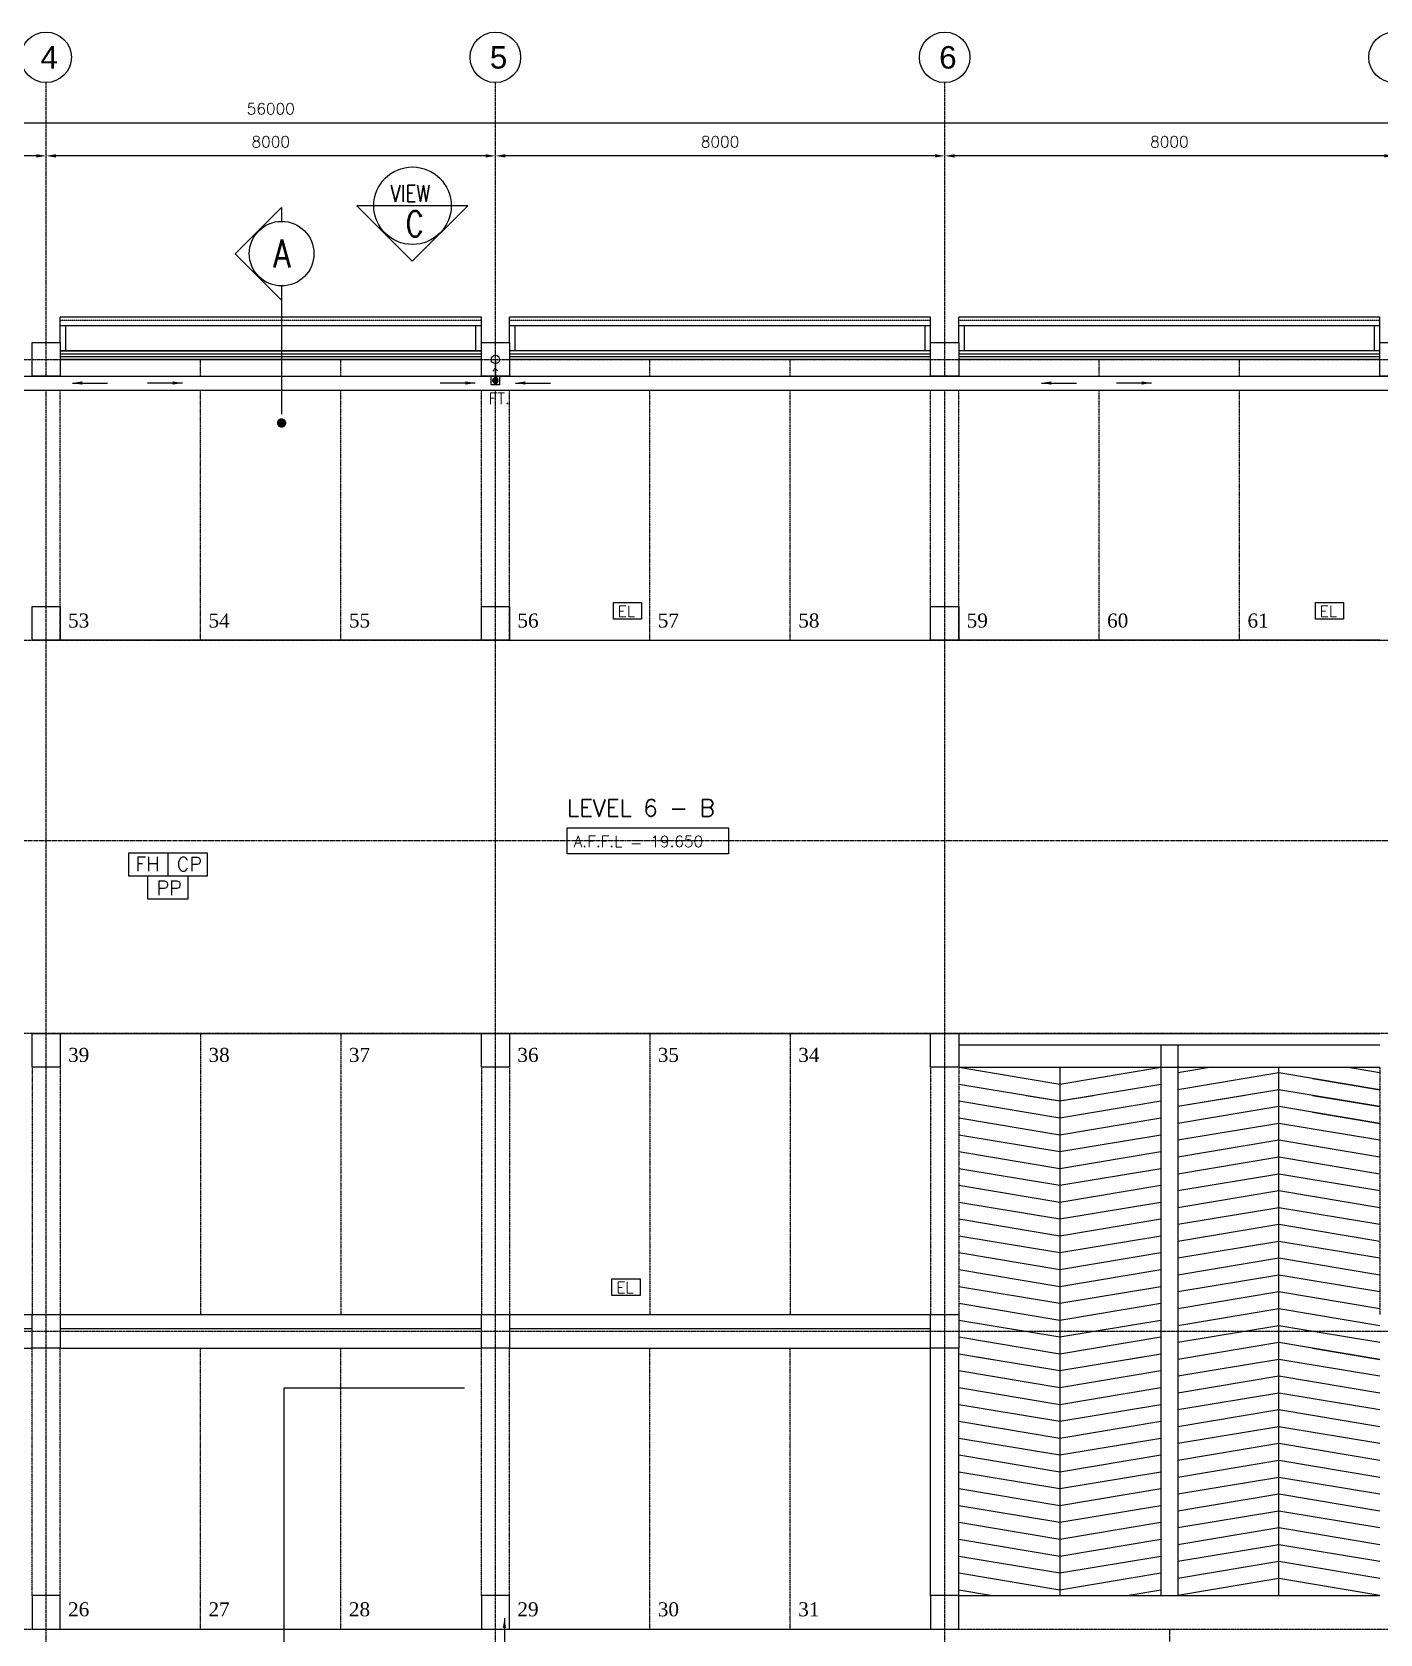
# Model space of a CAD drawing. Header units: millimetres. Extents: x -312260 to 194620, y -310600 to 21683.
# Drawn here: x -14659 to 9341, y -7307 to 21208 of the extents above; entities that cross this region are included whole.
import ezdxf
from ezdxf.enums import TextEntityAlignment as Align

# ---------------------------------------------------------------- set-up
doc = ezdxf.new("R2010")
doc.units = ezdxf.units.MM
doc.header["$LTSCALE"] = 5
doc.header["$MEASUREMENT"] = 0
doc.header["$PDMODE"] = 3
for name, pattern in [('CENTER', [2, 1.25, -0.25, 0.25, -0.25]), ('DASHDOT2', [0.5, 0.25, -0.125, 0, -0.125]), ('DASHEDX2', [1.5, 1, -0.5]), ('HIDDEN2', [0.1875, 0.125, -0.0625])]:
    doc.linetypes.add(name, pattern=pattern)
for name, color, linetype in [('beam_p', 1, 'Continuous'), ('col', 7, 'Continuous'), ('CP NUMBERING', 1, 'Continuous'), ('DIM', 7, 'Continuous'), ('DRAIN', 5, 'Continuous'), ('EL & K', 10, 'Continuous'), ('FIX', 5, 'Continuous'), ('GRID', 9, 'CENTER'), ('LEG-T', 7, 'Continuous'), ('LINE', 7, 'Continuous'), ('MV', 7, 'Continuous'), ('parap', 7, 'Continuous'), ('park L', 9, 'DASHEDX2'), ('RAIL', 1, 'Continuous'), ('RWDP', 1, 'Continuous'), ('T35', 2, 'Continuous'), ('TEXT', 7, 'Continuous'), ('wall', 2, 'Continuous')]:
    doc.layers.add(name, color=color, linetype=linetype)
doc.styles.add('CARPARK NO', font='TIMES.TTF', dxfattribs={"height": 200})
doc.styles.add('E', font='ROMANS.SHX', dxfattribs={"width": 0.9})
doc.styles.add('HELV', font='HELV.shx')
doc.styles.add('ROMS', font='romans.shx', dxfattribs={"width": 0.8, "height": 230})
doc.styles.add('S100', font='ROMANS.shx', dxfattribs={"height": 200})
doc.dimstyles.new('S100', dxfattribs={"dimscale": 0, "dimtxt": 150, "dimasz": 175, "dimexe": 150, "dimexo": 150, "dimgap": 150, "dimtad": 1, "dimdec": 0, "dimzin": 0, "dimdsep": 46, "dimtxsty": 'S100', "dimcen": 0, "dimdle": 100, "dimclrd": 5, "dimclre": 5, "dimclrt": 1, "dimaunit": 1, "dimadec": 0, "dimazin": 0, "dimtfac": 1, "dimtdec": 0, "dimtofl": 0, "dimtmove": 1, "dimatfit": 3, "dimfxl": 1, "dimtolj": 1, "dimtzin": 0, "dimarcsym": 0})

# ---------------------------------------------------------------- blocks, each defined once
blk = doc.blocks.new('*D18')
at = {"layer": 'DEFPOINTS', "color": 0}
for p in [(1591, 19004), (1591, 19004), (9591, 17546)]:
    blk.add_point(p, dxfattribs=at)
at = {"layer": 'DIM', "color": 5, "lineweight": -2}
for p, q in [((9591, 17696), (9591, 19154)), ((9416, 19004), (1766, 19004))]:
    blk.add_line(p, q, dxfattribs=at)
at = {"layer": 'DIM', "color": 5}
for points in [[(1766, 19033), (1766, 18974), (1591, 19004)], [(9416, 19033), (9416, 18974), (9591, 19004)]]:
    blk.add_solid(points, dxfattribs=at)
at = {"layer": 'DIM', "color": 1, "insert": (5591, 19254), "char_height": 200, "attachment_point": 5, "style": 'S100'}
blk.add_mtext('\\A1;8000', dxfattribs=at)
blk = doc.blocks.new('*D19')
at = {"layer": 'DEFPOINTS', "color": 0}
for p in [(-6409, 19004), (-6409, 19004), (1591, 19004)]:
    blk.add_point(p, dxfattribs=at)
at = {"layer": 'DIM', "color": 5, "lineweight": -2}
blk.add_line((1416, 19004), (-6234, 19004), dxfattribs=at)
at = {"layer": 'DIM', "color": 5}
for points in [[(-6234, 19033), (-6234, 18974), (-6409, 19004)], [(1416, 19033), (1416, 18974), (1591, 19004)]]:
    blk.add_solid(points, dxfattribs=at)
at = {"layer": 'DIM', "color": 1, "insert": (-2409, 19254), "char_height": 200, "attachment_point": 5, "style": 'S100'}
blk.add_mtext('\\A1;8000', dxfattribs=at)
blk = doc.blocks.new('*D20')
at = {"layer": 'DEFPOINTS', "color": 0}
for p in [(-14409, 19004), (-14409, 19004), (-6409, 19004)]:
    blk.add_point(p, dxfattribs=at)
at = {"layer": 'DIM', "color": 5, "lineweight": -2}
blk.add_line((-6584, 19004), (-14234, 19004), dxfattribs=at)
at = {"layer": 'DIM', "color": 5}
for points in [[(-14234, 19033), (-14234, 18974), (-14409, 19004)], [(-6584, 19033), (-6584, 18974), (-6409, 19004)]]:
    blk.add_solid(points, dxfattribs=at)
at = {"layer": 'DIM', "color": 1, "insert": (-10409, 19254), "char_height": 200, "attachment_point": 5, "style": 'S100'}
blk.add_mtext('\\A1;8000', dxfattribs=at)
blk = doc.blocks.new('*D21')
at = {"layer": 'DEFPOINTS', "color": 0}
for p in [(-22409, 19004), (-22409, 19004), (-14409, 19004)]:
    blk.add_point(p, dxfattribs=at)
at = {"layer": 'DIM', "color": 5, "lineweight": -2}
blk.add_line((-14584, 19004), (-22234, 19004), dxfattribs=at)
at = {"layer": 'DIM', "color": 5}
for points in [[(-22234, 19033), (-22234, 18974), (-22409, 19004)], [(-14584, 19033), (-14584, 18974), (-14409, 19004)]]:
    blk.add_solid(points, dxfattribs=at)
at = {"layer": 'DIM', "color": 1, "insert": (-18409, 19254), "char_height": 200, "attachment_point": 5, "style": 'S100'}
blk.add_mtext('\\A1;8000', dxfattribs=at)
blk = doc.blocks.new('*D24')
at = {"layer": 'DEFPOINTS', "color": 0}
for p in [(17591, 19592), (-38409, 17225), (17591, 17225)]:
    blk.add_point(p, dxfattribs=at)
at = {"layer": 'DIM', "color": 5, "lineweight": -2}
for p, q in [((-38409, 17375), (-38409, 19742)), ((17591, 17375), (17591, 19742)), ((-38234, 19592), (17416, 19592))]:
    blk.add_line(p, q, dxfattribs=at)
at = {"layer": 'DIM', "color": 5}
for points in [[(-38234, 19621), (-38234, 19562), (-38409, 19592)], [(17416, 19621), (17416, 19562), (17591, 19592)]]:
    blk.add_solid(points, dxfattribs=at)
at = {"layer": 'DIM', "color": 1, "insert": (-10409, 19842), "char_height": 200, "attachment_point": 5, "style": 'S100'}
blk.add_mtext('\\A1;56000', dxfattribs=at)
blk = doc.blocks.new('FT')
at = {"layer": 'FIX', "color": 6, "linetype": 'Continuous'}
for p, q in [((-102916, 3485), (-102974, 3542)), ((-102947, 3489), (-102969, 3511)), ((-102897, 3492), (-102966, 3561)), ((-102883, 3505), (-102953, 3575)), ((-102875, 3524), (-102934, 3583)), ((-102878, 3553), (-102905, 3580))]:
    blk.add_line(p, q, dxfattribs=at)
blk.add_lwpolyline([(-102849, 3609), (-102999, 3609), (-102999, 3459), (-102849, 3459)], close=True, dxfattribs=at)
blk.add_circle((-102924, 3534), 50, dxfattribs=at)

msp = doc.modelspace()

# ---------------------------------------------------------------- linework, layer by layer
at = {"color": 3}
for p, q in [((-10215.7, 18085.4), (-11040.3, 17260.8)), ((-10215.7, 18085.4), (-10215.7, 17838.4)), ((-10215.7, 16436.3), (-11040.3, 17260.8)), ((-10215.7, 16688.4), (-10215.7, 16436.3)), ((-10215.7, 16436.3), (-10215.7, 14407))]:
    msp.add_line(p, q, dxfattribs=at)
for p, q in [((-7195.1, 18116.1), (-8575.1, 18116.1)), ((-12239.1, 6595.7), (-12239.1, 6185.1)), ((-11882.9, 6185.1), (-11882.9, 5774.4))]:
    msp.add_line(p, q)
at = {"color": 8}
for p, q in [((1840.6, 2780.7), (3640.6, 2480.7)), ((3640.6, 2480.7), (5440.6, 2780.7)), ((3640.6, 2780.7), (3640.6, -1519.3)), ((3640.6, 2780.7), (3640.6, -1219.3)), ((3640.6, 2480.7), (4240.6, 2580.7)), ((3640.6, 2580.7), (3640.6, -1819.3)), ((6340.6, 2780.7), (5740.6, 2680.7)), ((7540.6, 2680.7), (5740.6, 2380.7)), ((6940.6, 2580.7), (5740.6, 2380.7)), ((7540.6, -1519.3), (7540.6, 2780.7)), ((7540.6, -1219.3), (7540.6, 2780.7)), ((9340.6, 2380.7), (7540.6, 2680.7)), ((7540.6, -1819.3), (7540.6, 2580.7)), ((8140.6, 2580.7), (9340.6, 2380.7)), ((9340.6, 2680.7), (8740.6, 2780.7)), ((1840.6, 2480.7), (3640.6, 2180.7)), ((3640.6, 2180.7), (5440.6, 2480.7)), ((7540.6, 2380.7), (5740.6, 2080.7)), ((9340.6, 2080.7), (7540.6, 2380.7)), ((1840.6, 2180.7), (3640.6, 1880.7)), ((3040.6, 2280.7), (3640.6, 2180.7)), ((3040.6, 2280.7), (3640.6, 2180.7)), ((3640.6, 2180.7), (4240.6, 2280.7)), ((3640.6, 2280.7), (3640.6, -2119.3)), ((3640.6, 2180.7), (4240.6, 2280.7)), ((3640.6, 2280.7), (3640.6, -2119.3)), ((3640.6, 1880.7), (5440.6, 2180.7)), ((6940.6, 2280.7), (5740.6, 2080.7)), ((6940.6, 2280.7), (5740.6, 2080.7)), ((7540.6, 2080.7), (5740.6, 1780.7)), ((7540.6, -2119.3), (7540.6, 2280.7)), ((7540.6, -2119.3), (7540.6, 2280.7)), ((9340.6, 1780.7), (7540.6, 2080.7)), ((8140.6, 2280.7), (9340.6, 2080.7)), ((8140.6, 2280.7), (9340.6, 2080.7)), ((1840.6, 1880.7), (3640.6, 1580.7)), ((3040.6, 1980.7), (3640.6, 1880.7)), ((3640.6, 1880.7), (4240.6, 1980.7)), ((3640.6, 1980.7), (3640.6, -2419.3)), ((3640.6, 1580.7), (5440.6, 1880.7)), ((3640.6, 1580.7), (5440.6, 1880.7)), ((6940.6, 1980.7), (5740.6, 1780.7)), ((7540.6, 1780.7), (5740.6, 1480.7)), ((7540.6, 1780.7), (5740.6, 1480.7)), ((7540.6, -2419.3), (7540.6, 1980.7)), ((9340.6, 1480.7), (7540.6, 1780.7)), ((9340.6, 1480.7), (7540.6, 1780.7)), ((8140.6, 1980.7), (9340.6, 1780.7)), ((1840.6, 1580.7), (3640.6, 1280.7)), ((3640.6, 1280.7), (5440.6, 1580.7)), ((7540.6, 1480.7), (5740.6, 1180.7)), ((9340.6, 1180.7), (7540.6, 1480.7)), ((1840.6, 1280.7), (3640.6, 980.7)), ((3640.6, 980.7), (5440.6, 1280.7)), ((7540.6, 1180.7), (5740.6, 880.7)), ((9340.6, 880.7), (7540.6, 1180.7)), ((1840.6, 980.7), (3640.6, 680.7)), ((3640.6, 680.7), (5440.6, 980.7)), ((7540.6, 880.7), (5740.6, 580.7)), ((9340.6, 580.7), (7540.6, 880.7)), ((1840.6, 680.7), (3640.6, 380.7)), ((3640.6, 380.7), (5440.6, 680.7)), ((7540.6, 580.7), (5740.6, 280.7)), ((9340.6, 280.7), (7540.6, 580.7)), ((1840.6, 380.7), (3640.6, 80.7)), ((3640.6, 80.7), (5440.6, 380.7)), ((1840.6, 80.7), (3640.6, -219.3)), ((3640.6, -219.3), (5440.6, 80.7)), ((7540.6, 280.7), (5740.6, -19.3)), ((9340.6, -19.3), (7540.6, 280.7)), ((1840.6, -219.3), (3640.6, -519.3)), ((3640.6, -519.3), (5440.6, -219.3)), ((7540.6, -19.3), (5740.6, -319.3)), ((9340.6, -319.3), (7540.6, -19.3)), ((1840.6, -519.3), (3640.6, -819.3)), ((3640.6, -819.3), (5440.6, -519.3)), ((7540.6, -319.3), (5740.6, -619.3)), ((9340.6, -619.3), (7540.6, -319.3)), ((1840.6, -819.3), (3640.6, -1119.3)), ((3640.6, -1119.3), (5440.6, -819.3)), ((7540.6, -619.3), (5740.6, -919.3)), ((9340.6, -919.3), (7540.6, -619.3)), ((1840.6, -1119.3), (3640.6, -1419.3)), ((3640.6, -1419.3), (5440.6, -1119.3)), ((7540.6, -919.3), (5740.6, -1219.3)), ((9340.6, -1219.3), (7540.6, -919.3)), ((1840.6, -1419.3), (3640.6, -1719.3)), ((3640.6, -1719.3), (5440.6, -1419.3)), ((7540.6, -1219.3), (5740.6, -1519.3)), ((9340.6, -1519.3), (7540.6, -1219.3)), ((7540.6, -1519.3), (5740.6, -1819.3)), ((9340.6, -1819.3), (7540.6, -1519.3)), ((1840.6, -1719.3), (3640.6, -2019.3)), ((3640.6, -2019.3), (5440.6, -1719.3)), ((7540.6, -1819.3), (5740.6, -2119.3)), ((9340.6, -2119.3), (7540.6, -1819.3)), ((1840.6, -2019.3), (3640.6, -2319.3)), ((3040.6, -2219.3), (3640.6, -2319.3)), ((3640.6, -2319.3), (5440.6, -2019.3)), ((3640.6, -2319.3), (4240.6, -2219.3)), ((3640.6, -2219.3), (3640.6, -6619.3)), ((7540.6, -2119.3), (5740.6, -2419.3)), ((6940.6, -2219.3), (5740.6, -2419.3)), ((9340.6, -2419.3), (7540.6, -2119.3)), ((7540.6, -6619.3), (7540.6, -2219.3)), ((8140.6, -2219.3), (9340.6, -2419.3)), ((1840.6, -2319.3), (3640.6, -2619.3)), ((1840.6, -2319.3), (2440.6, -2419.3)), ((3640.6, -2619.3), (5440.6, -2319.3)), ((4840.6, -2419.3), (5440.6, -2319.3)), ((7540.6, -2419.3), (5740.6, -2719.3)), ((9340.6, -2719.3), (7540.6, -2419.3)), ((1840.6, -2619.3), (3640.6, -2919.3)), ((3640.6, -2919.3), (5440.6, -2619.3)), ((7540.6, -2719.3), (5740.6, -3019.3)), ((9340.6, -3019.3), (7540.6, -2719.3)), ((1840.6, -2919.3), (3640.6, -3219.3)), ((3640.6, -3219.3), (5440.6, -2919.3)), ((7540.6, -3019.3), (5740.6, -3319.3)), ((9340.6, -3319.3), (7540.6, -3019.3)), ((1840.6, -3219.3), (3640.6, -3519.3)), ((3640.6, -3519.3), (5440.6, -3219.3)), ((7540.6, -3319.3), (5740.6, -3619.3)), ((9340.6, -3619.3), (7540.6, -3319.3)), ((1840.6, -3519.3), (3640.6, -3819.3)), ((3640.6, -3819.3), (5440.6, -3519.3)), ((7540.6, -3619.3), (5740.6, -3919.3)), ((9340.6, -3919.3), (7540.6, -3619.3)), ((1840.6, -3819.3), (3640.6, -4119.3)), ((3640.6, -4119.3), (5440.6, -3819.3)), ((7540.6, -3919.3), (5740.6, -4219.3)), ((9340.6, -4219.3), (7540.6, -3919.3)), ((1840.6, -4119.3), (3640.6, -4419.3)), ((3640.6, -4419.3), (5440.6, -4119.3)), ((7540.6, -4219.3), (5740.6, -4519.3)), ((9340.6, -4519.3), (7540.6, -4219.3)), ((1840.6, -4419.3), (3640.6, -4719.3)), ((3640.6, -4719.3), (5440.6, -4419.3)), ((7540.6, -4519.3), (5740.6, -4819.3)), ((9340.6, -4819.3), (7540.6, -4519.3)), ((1840.6, -4719.3), (3640.6, -5019.3)), ((3640.6, -5019.3), (5440.6, -4719.3)), ((7540.6, -4819.3), (5740.6, -5119.3)), ((9340.6, -5119.3), (7540.6, -4819.3)), ((1840.6, -5019.3), (3640.6, -5319.3)), ((3640.6, -5319.3), (5440.6, -5019.3)), ((7540.6, -5119.3), (5740.6, -5419.3)), ((9340.6, -5419.3), (7540.6, -5119.3)), ((1840.6, -5319.3), (3640.6, -5619.3)), ((3640.6, -5619.3), (5440.6, -5319.3)), ((1840.6, -5619.3), (3640.6, -5919.3)), ((3640.6, -5919.3), (5440.6, -5619.3)), ((7540.6, -5419.3), (5740.6, -5719.3)), ((9340.6, -5719.3), (7540.6, -5419.3)), ((1840.6, -5919.3), (3640.6, -6219.3)), ((3640.6, -6219.3), (5440.6, -5919.3)), ((7540.6, -5719.3), (5740.6, -6019.3)), ((9340.6, -6019.3), (7540.6, -5719.3)), ((1840.6, -6219.3), (3640.6, -6519.3)), ((3640.6, -6519.3), (5440.6, -6219.3)), ((7540.6, -6019.3), (5740.6, -6319.3)), ((9340.6, -6319.3), (7540.6, -6019.3)), ((1840.6, -6519.3), (2440.6, -6619.3)), ((4840.6, -6619.3), (5440.6, -6519.3)), ((7540.6, -6319.3), (5740.6, -6619.3)), ((9340.6, -6619.3), (7540.6, -6319.3)), ((7540.6, -6619.3), (7540.6, -6619.3)), ((7540.6, -6619.3), (7540.6, -6619.3))]:
    msp.add_line(p, q, dxfattribs=at)
at = {"color": 3, "const_width": 83.6}
msp.add_lwpolyline([(-10257.5, 14249, 1), (-10173.9, 14249, 1)], format="xyb", close=True, dxfattribs=at)
at = {"color": 1}
msp.add_lwpolyline([(-5132.9, 7044.6), (-2257.1, 7044.6), (-2257.1, 6582.6), (-5132.9, 6582.6)], close=True, dxfattribs=at)
at = {"color": 3}
msp.add_lwpolyline([(-6959.2, -2933.3), (-10178.4, -2933.3), (-10178.4, -11103.6), (-13574.4, -11103.6)], dxfattribs=at)
for centre, radius in [((-7885.1, 18116.1), 690), ((-10215.7, 17263.4), 575)]:
    msp.add_circle(centre, radius, dxfattribs=at)
at = {"layer": 'beam_p', "ltscale": 2}
for p, q in [((-6659.4, 16130.7), (-14159.4, 16130.7)), ((-14159.4, 15680.7), (-14159.4, 16130.7)), ((-6659.4, 15980.7), (-14159.4, 15980.7)), ((-14059.4, 15530.7), (-14059.4, 15980.7)), ((-6759.4, 15530.7), (-6759.4, 15980.7)), ((-6659.4, 15680.7), (-6659.4, 16130.7)), ((1340.6, 16130.7), (-6159.4, 16130.7)), ((-6159.4, 15680.7), (-6159.4, 16130.7)), ((1340.6, 15980.7), (-6159.4, 15980.7)), ((-6059.4, 15530.7), (-6059.4, 15980.7)), ((1240.6, 15530.7), (1240.6, 15980.7)), ((1340.6, 15680.7), (1340.6, 16130.7)), ((9340.6, 16130.7), (1840.6, 16130.7)), ((1840.6, 15680.7), (1840.6, 16130.7)), ((9340.6, 15980.7), (1840.6, 15980.7)), ((1940.6, 15530.7), (1940.6, 15980.7)), ((9240.6, 15530.7), (9240.6, 15980.7)), ((9340.6, 15680.7), (9340.6, 16130.7)), ((1840.6, 3380.7), (9340.6, 3380.7)), ((1840.6, 3180.7), (9340.6, 3180.7)), ((1840.6, 2780.7), (9340.6, 2780.7)), ((-22159.4, -1619.3), (-14659.4, -1619.3)), ((-14159.4, -1619.3), (-6659.4, -1619.3)), ((-6159.4, -1619.3), (1340.6, -1619.3)), ((-22159.4, -1869.3), (-14659.4, -1869.3)), ((-14159.4, -1869.3), (-6659.4, -1869.3)), ((-6159.4, -1869.3), (1340.6, -1869.3)), ((-22159.4, -2219.3), (-14659.4, -2219.3)), ((-14159.4, -2219.3), (-6659.4, -2219.3)), ((-6159.4, -2219.3), (1340.6, -2219.3))]:
    msp.add_line(p, q, dxfattribs=at)
at = {"layer": 'beam_p', "color": 5, "linetype": 'HIDDEN2', "ltscale": 2}
for p, q in [((-14159.4, 16080.7), (-6659.4, 16080.7)), ((-6159.4, 16080.7), (1340.6, 16080.7)), ((1840.6, 16080.7), (9340.6, 16080.7))]:
    msp.add_line(p, q, dxfattribs=at)
at = {"layer": 'col', "color": 3}
for points in [[(-14159.4, 15080.7), (-14659.4, 15080.7), (-14659.4, 15680.7), (-14159.4, 15680.7)], [(-6159.4, 15080.7), (-6659.4, 15080.7), (-6659.4, 15680.7), (-6159.4, 15680.7)], [(-6159.4, 15080.7), (-6659.4, 15080.7), (-6659.4, 15680.7), (-6159.4, 15680.7)], [(1840.6, 15080.7), (1340.6, 15080.7), (1340.6, 15680.7), (1840.6, 15680.7)], [(9840.6, 15080.7), (9340.6, 15080.7), (9340.6, 15680.7), (9840.6, 15680.7)], [(-14159.4, 10380.7), (-14659.4, 10380.7), (-14659.4, 10980.7), (-14159.4, 10980.7)], [(-6159.4, 10380.7), (-6659.4, 10380.7), (-6659.4, 10980.7), (-6159.4, 10980.7)], [(1840.6, 10380.7), (1340.6, 10380.7), (1340.6, 10980.7), (1840.6, 10980.7)], [(-14159.4, 2780.7), (-14659.4, 2780.7), (-14659.4, 3380.7), (-14159.4, 3380.7)], [(-14159.4, 2780.7), (-14659.4, 2780.7), (-14659.4, 3380.7), (-14159.4, 3380.7)], [(-6159.4, 2780.7), (-6659.4, 2780.7), (-6659.4, 3380.7), (-6159.4, 3380.7)], [(-6159.4, 2780.7), (-6659.4, 2780.7), (-6659.4, 3380.7), (-6159.4, 3380.7)], [(1840.6, 2780.7), (1340.6, 2780.7), (1340.6, 3380.7), (1840.6, 3380.7)], [(1840.6, 2780.7), (1340.6, 2780.7), (1340.6, 3380.7), (1840.6, 3380.7)], [(-14159.4, -2219.3), (-14659.4, -2219.3), (-14659.4, -1619.3), (-14159.4, -1619.3)], [(-6159.4, -2219.3), (-6659.4, -2219.3), (-6659.4, -1619.3), (-6159.4, -1619.3)], [(1840.6, -2219.3), (1340.6, -2219.3), (1340.6, -1619.3), (1840.6, -1619.3)], [(-14159.4, -6619.3), (-14659.4, -6619.3), (-14659.4, -7219.3), (-14159.4, -7219.3)], [(-14159.4, -6619.3), (-14659.4, -6619.3), (-14659.4, -7219.3), (-14159.4, -7219.3)], [(-6159.4, -6619.3), (-6659.4, -6619.3), (-6659.4, -7219.3), (-6159.4, -7219.3)], [(-6159.4, -6619.3), (-6659.4, -6619.3), (-6659.4, -7219.3), (-6159.4, -7219.3)], [(1840.6, -6619.3), (1340.6, -6619.3), (1340.6, -7219.3), (1840.6, -7219.3)], [(1840.6, -6619.3), (1340.6, -6619.3), (1340.6, -7219.3), (1840.6, -7219.3)]]:
    msp.add_lwpolyline(points, close=True, dxfattribs=at)
at = {"layer": 'DRAIN'}
for p, q in [((-37859.4, 15080.7), (17040.6, 15080.7)), ((-37859.4, 14830.7), (17040.6, 14830.7))]:
    msp.add_line(p, q, dxfattribs=at)
at = {"layer": 'EL & K', "color": 10}
for points in [[(-4307.8, 11054.3), (-3807.8, 11054.3), (-3807.8, 10754.3), (-4307.8, 10754.3)], [(8192.2, 11054.3), (8692.2, 11054.3), (8692.2, 10754.3), (8192.2, 10754.3)], [(-4333.7, -984.2), (-3833.7, -984.2), (-3833.7, -1284.2), (-4333.7, -1284.2)]]:
    msp.add_lwpolyline(points, close=True, dxfattribs=at)
at = {"layer": 'GRID', "linetype": 'CENTER', "ltscale": 2}
for p, q in [((-14409.4, 15080.7), (-14409.4, 20308)), ((-6409.4, 15080.7), (-6409.4, 20308)), ((1590.6, 15080.7), (1590.6, 20308)), ((-45970.9, 15380.7), (23219.1, 15380.7)), ((-14409.4, -21553.2), (-14409.4, 14830.7)), ((-6409.4, -21553.2), (-6409.4, 14830.7)), ((1590.6, -21553.2), (1590.6, 14830.7)), ((-45970.9, 10380.7), (23219.1, 10380.7)), ((25152.1, 3380.7), (-45970.9, 3380.7)), ((-45970.9, -1919.3), (22911, -1919.3)), ((-45970.9, -7219.3), (23219.1, -7219.3))]:
    msp.add_line(p, q, dxfattribs=at)
at = {"layer": 'GRID', "color": 7, "linetype": 'ByBlock'}
for centre in [(-14409.4, 20758), (-6409.4, 20758), (1590.6, 20758), (9590.6, 20758)]:
    msp.add_circle(centre, 450, dxfattribs=at)
at = {"layer": 'LEG-T'}
for p, q in [((-12936.3, 6595.7), (-11542, 6595.7)), ((-12936.3, 6185.1), (-12936.3, 6595.7)), ((-11542, 6595.7), (-11542, 6185.1)), ((-11542, 6185.1), (-12936.3, 6185.1)), ((-12595.4, 5774.4), (-12595.4, 6185.1)), ((-11882.9, 5774.4), (-12595.4, 5774.4))]:
    msp.add_line(p, q, dxfattribs=at)
at = {"layer": 'LINE'}
msp.add_line((1840.6, -6619.3), (9340.6, -6619.3), dxfattribs=at)
at = {"layer": 'parap', "color": 0, "ltscale": 2}
for p, q in [((-6659.4, 15530.7), (-14159.4, 15530.7)), ((-14159.4, 15530.7), (-6659.4, 15530.7)), ((1340.6, 15530.7), (-6159.4, 15530.7)), ((9340.6, 15530.7), (1840.6, 15530.7)), ((-6659.4, 15380.7), (-14159.4, 15380.7)), ((-14159.4, 15380.7), (-6659.4, 15380.7)), ((1340.6, 15380.7), (-6159.4, 15380.7)), ((9340.6, 15380.7), (1840.6, 15380.7)), ((5440.6, 3180.7), (5440.6, -1219.3)), ((5740.6, 3180.7), (5740.6, -1219.3)), ((5440.6, 2880.7), (5440.6, -1519.3)), ((5440.6, 2880.7), (5440.6, -1519.3)), ((5740.6, 2880.7), (5740.6, -1519.3)), ((5740.6, 2880.7), (5740.6, -1519.3)), ((5440.6, 2580.7), (5440.6, -1819.3)), ((5740.6, 2580.7), (5740.6, -1819.3)), ((5440.6, 2280.7), (5440.6, -2119.3)), ((5440.6, 2280.7), (5440.6, -2119.3)), ((5740.6, 2280.7), (5740.6, -2119.3)), ((5740.6, 2280.7), (5740.6, -2119.3)), ((5440.6, 1980.7), (5440.6, -2419.3)), ((5740.6, 1980.7), (5740.6, -2419.3)), ((1340.6, -6619.3), (1340.6, -2219.3)), ((1840.6, -6619.3), (1840.6, -2219.3)), ((1840.6, -6619.3), (1840.6, -2219.3)), ((5440.6, -2219.3), (5440.6, -6619.3)), ((5740.6, -2219.3), (5740.6, -6619.3))]:
    msp.add_line(p, q, dxfattribs=at)
at = {"layer": 'park L'}
for p, q in [((-11659.4, 15080.7), (-11659.4, 15380.7)), ((-9159.4, 15080.7), (-9159.4, 15380.7)), ((-3659.4, 15080.7), (-3659.4, 15380.7)), ((-1159.4, 15080.7), (-1159.4, 15380.7)), ((4340.6, 15080.7), (4340.6, 15380.7)), ((6840.6, 15080.7), (6840.6, 15380.7)), ((-14159.4, 10380.7), (-14159.4, 14830.7)), ((-14159.4, 10980.7), (-14159.4, 14830.7)), ((-11659.4, 10380.7), (-11659.4, 14830.7)), ((-9159.4, 10380.7), (-9159.4, 14830.7)), ((-6659.4, 10380.7), (-6659.4, 14830.7)), ((-6659.4, 10980.7), (-6659.4, 14830.7)), ((-6159.4, 10380.7), (-6159.4, 14830.7)), ((-6159.4, 10980.7), (-6159.4, 14830.7)), ((-3659.4, 10380.7), (-3659.4, 14830.7)), ((-1159.4, 10380.7), (-1159.4, 14830.7)), ((1340.6, 10380.7), (1340.6, 14830.7)), ((1340.6, 10980.7), (1340.6, 14830.7)), ((1840.6, 10380.7), (1840.6, 14830.7)), ((1840.6, 10980.7), (1840.6, 14830.7)), ((4340.6, 10380.7), (4340.6, 14830.7)), ((6840.6, 10380.7), (6840.6, 14830.7)), ((-11659.4, 3380.7), (-11659.4, -1619.3)), ((-9159.4, 3380.7), (-9159.4, -1619.3)), ((-3659.4, 3380.7), (-3659.4, -1619.3)), ((-1159.4, 3380.7), (-1159.4, -1619.3)), ((-14659.4, 2780.7), (-14659.4, -1619.3)), ((-14159.4, 2780.7), (-14159.4, -1619.3)), ((-6659.4, 2780.7), (-6659.4, -1619.3)), ((-6659.4, 2780.7), (-6659.4, -1619.3)), ((-6159.4, 2780.7), (-6159.4, -1619.3)), ((1340.6, 2780.7), (1340.6, -1619.3)), ((1840.6, 2780.7), (1840.6, -1619.3)), ((9340.6, 2780.7), (9340.6, -1619.3)), ((-14659.4, -6619.3), (-14659.4, -2219.3)), ((-14159.4, -6619.3), (-14159.4, -2219.3)), ((-11659.4, -7219.3), (-11659.4, -2219.3)), ((-9159.4, -7219.3), (-9159.4, -2219.3)), ((-6659.4, -6619.3), (-6659.4, -2219.3)), ((-6659.4, -6619.3), (-6659.4, -2219.3)), ((-6159.4, -6619.3), (-6159.4, -2219.3)), ((-3659.4, -7219.3), (-3659.4, -2219.3)), ((-1159.4, -7219.3), (-1159.4, -2219.3))]:
    msp.add_line(p, q, dxfattribs=at)
at = {"layer": 'park L', "color": 8, "ltscale": 2}
for p, q in [((-6659.4, 10380.7), (-14159.4, 10380.7)), ((-6159.4, 10380.7), (1340.6, 10380.7)), ((9340.6, 10380.7), (1840.6, 10380.7)), ((-14159.4, 3380.7), (-6659.4, 3380.7)), ((-6159.4, 3380.7), (1340.6, 3380.7)), ((1840.6, 3380.7), (9340.6, 3380.7)), ((-14159.4, -7219.3), (-6659.4, -7219.3)), ((-6159.4, -7219.3), (1340.6, -7219.3))]:
    msp.add_line(p, q, dxfattribs=at)
at = {"layer": 'RAIL', "color": 5, "ltscale": 1000}
for p, q in [((-14159.4, 15480.7), (-6659.4, 15480.7)), ((-14159.4, 15430.7), (-6659.4, 15430.7)), ((-6159.4, 15480.7), (1340.6, 15480.7)), ((-6159.4, 15430.7), (1340.6, 15430.7)), ((1840.6, 15480.7), (9340.6, 15480.7)), ((1840.6, 15430.7), (9340.6, 15430.7))]:
    msp.add_line(p, q, dxfattribs=at)
at = {"layer": 'RWDP', "color": 2, "linetype": 'DASHDOT2'}
for points in [[(-6448.1, 15173.3), (-6409.4, 15226.1), (-6372.5, 15175.1)], [(-6409.4, 15380.7), (-6409.4, 15005.7)]]:
    msp.add_lwpolyline(points, dxfattribs=at)
at = {"layer": 'RWDP'}
msp.add_circle((-6409.4, 15380.7), 75, dxfattribs=at)
at = {"layer": 'T35', "color": 3}
for p, q in [((-8877.7, 18116.1), (-7888.2, 17126.6)), ((-8575.1, 18116.1), (-8877.7, 18116.1)), ((-6898.7, 18116.1), (-7888.2, 17126.6)), ((-6898.7, 18116.1), (-7195.1, 18116.1))]:
    msp.add_line(p, q, dxfattribs=at)
at = {"layer": 'wall', "linetype": 'DASHEDX2', "ltscale": 3}
for points in [[(12384.9, 6811.6), (-23409.4, 6811.6, 0.4142136), (-26409.4, 3811.6), (-26409.4, 2780.7)], [(5590.6, -7219.3), (5590.6, -7650.1, -0.4142136), (2590.6, -10650.1), (-23409.4, -10650.1, -0.4142136), (-26409.4, -7650.1), (-26409.4, -6619.3)]]:
    msp.add_lwpolyline(points, format="xyb", dxfattribs=at)

# ---------------------------------------------------------------- block references
at = {"layer": 'wall', "xscale": -1, "rotation": 180}
msp.add_blockref('FT', (96514.9, 18539.7), dxfattribs=at)

# ---------------------------------------------------------------- texts
at = {"color": 1, "style": 'S100'}
msp.add_text('FT.', height=200, rotation=0, dxfattribs=at).set_placement((-6531.3, 14585.8))
at = {"color": 3, "style": 'S100'}
msp.add_text('LEVEL 6 - B', height=300, rotation=0, dxfattribs=at).set_placement((-5137.2, 7246.9))
at = {"color": 2, "style": 'S100'}
msp.add_text('A.F.F.L = 19.650', height=200, rotation=0, dxfattribs=at).set_placement((-5015.3, 6700.7))
at = {"layer": 'CP NUMBERING', "style": 'CARPARK NO'}
for s, p in [('53', (-14017.7, 10607.4)), ('54', (-11517.7, 10607.4)), ('55', (-9017.7, 10607.4)), ('56', (-6017.7, 10607.4)), ('57', (-3517.7, 10607.4)), ('58', (-1017.7, 10607.4)), ('59', (1982.3, 10607.4)), ('60', (4482.3, 10607.4)), ('61', (6982.3, 10607.4)), ('39', (-14017.7, 2876.1)), ('38', (-11517.7, 2876.1)), ('37', (-9017.7, 2876.1)), ('36', (-6017.7, 2876.1)), ('35', (-3517.7, 2876.1)), ('34', (-1017.7, 2876.1)), ('26', (-14017.7, -6992.6)), ('27', (-11517.7, -6992.6)), ('28', (-9017.7, -6992.6)), ('29', (-6017.7, -6992.6)), ('30', (-3517.7, -6992.6)), ('31', (-1017.7, -6992.6))]:
    msp.add_text(s, height=250, dxfattribs=at).set_placement(p)
at = {"layer": 'EL & K', "color": 10, "style": 'ROMS'}
for p in [(-4232, 10796.9), (8268, 10796.9), (-4257.8, -1241.6)]:
    msp.add_text('EL', height=200, dxfattribs=at).set_placement(p)
at = {"layer": 'GRID', "color": 3, "linetype": 'ByBlock', "style": 'HELV'}
for s, p in [('4', (-14508, 20557.7)), ('5', (-6508, 20557.7)), ('6', (1492, 20557.7))]:
    msp.add_text(s, height=400, dxfattribs=at).set_placement(p)
at = {"layer": 'LEG-T', "color": 2, "ltscale": 10, "style": 'S100'}
for s, p in [('FH', (-12604.3, 6399.1, 1943.7)), ('CP', (-11857.4, 6393.4, 1943.7)), ('PP', (-12217.7, 5971.4, 1943.7))]:
    msp.add_text(s, height=250, dxfattribs=at).set_placement(p, align=Align.MIDDLE)
at = {"layer": 'TEXT', "color": 2, "style": 'E', "width": 0.8}
for s, height, p in [('VIEW', 300, (-8277.6, 18183.3)), ('C', 450, (-8008.2, 17569.8))]:
    msp.add_text(s, height=height, dxfattribs=at).set_placement(p)
at = {"layer": 'TEXT', "color": 4, "style": 'E', "width": 0.8}
msp.add_text('A', height=500, dxfattribs=at).set_placement((-10366.3, 17016.4))

# ---------------------------------------------------------------- dimensions: what is measured, and where the dimension line sits
at = {"layer": 'DIM'}
dim = msp.add_aligned_dim(p1=(-38409.4, 17224.5), p2=(17590.6, 17224.5), distance=2367, dimstyle='S100', override={"dimscale": 1}, dxfattribs=at)
dim.commit()
dim.dimension.update_dxf_attribs({"geometry": '*D24', "text_midpoint": (-10409.4, 19841.5)})
for base, p1, p2, picture, middle in [((-22409.4, 19003.5), (-14409.4, 19003.5), (-22409.4, 19003.5), '*D21', (-18409.4, 19253.5)), ((-14409.4, 19003.5), (-6409.4, 19003.5), (-14409.4, 19003.5), '*D20', (-10409.4, 19253.5)), ((-6409.4, 19003.5), (1590.6, 19003.5), (-6409.4, 19003.5), '*D19', (-2409.4, 19253.5)), ((1590.6, 19003.5), (9590.6, 17546.2), (1590.6, 19003.5), '*D18', (5590.6, 19253.5))]:
    dim = msp.add_linear_dim(base=base, p1=p1, p2=p2, dimstyle='S100', override={"dimscale": 1}, dxfattribs=at)
    dim.commit()
    dim.dimension.update_dxf_attribs({"geometry": picture, "text_midpoint": middle})

# ---------------------------------------------------------------- leaders
at = {"layer": 'MV'}
msp.add_leader([(-6247.8, -7025.5), (-6247.8, -7993.3), (-4234.7, -7993.3)], dimstyle='S100', override={"dimscale": 1}, dxfattribs=at)
at = {"layer": 'RWDP'}
for points in [[(-13941.6, 14960.5), (-13317.8, 14960.5)], [(-11982, 14960.5), (-12605.7, 14960.5)], [(-6769.5, 14960.5), (-7393.3, 14960.5)], [(-6049.3, 14960.5), (-5425.5, 14960.5)], [(3311.8, 14960.5), (3935.6, 14960.5)], [(5271.4, 14960.5), (4647.7, 14960.5)]]:
    msp.add_leader(points, dimstyle='S100', override={"dimscale": 1, "dimtad": 0}, dxfattribs=at)

doc.saveas('drawing.dxf')
